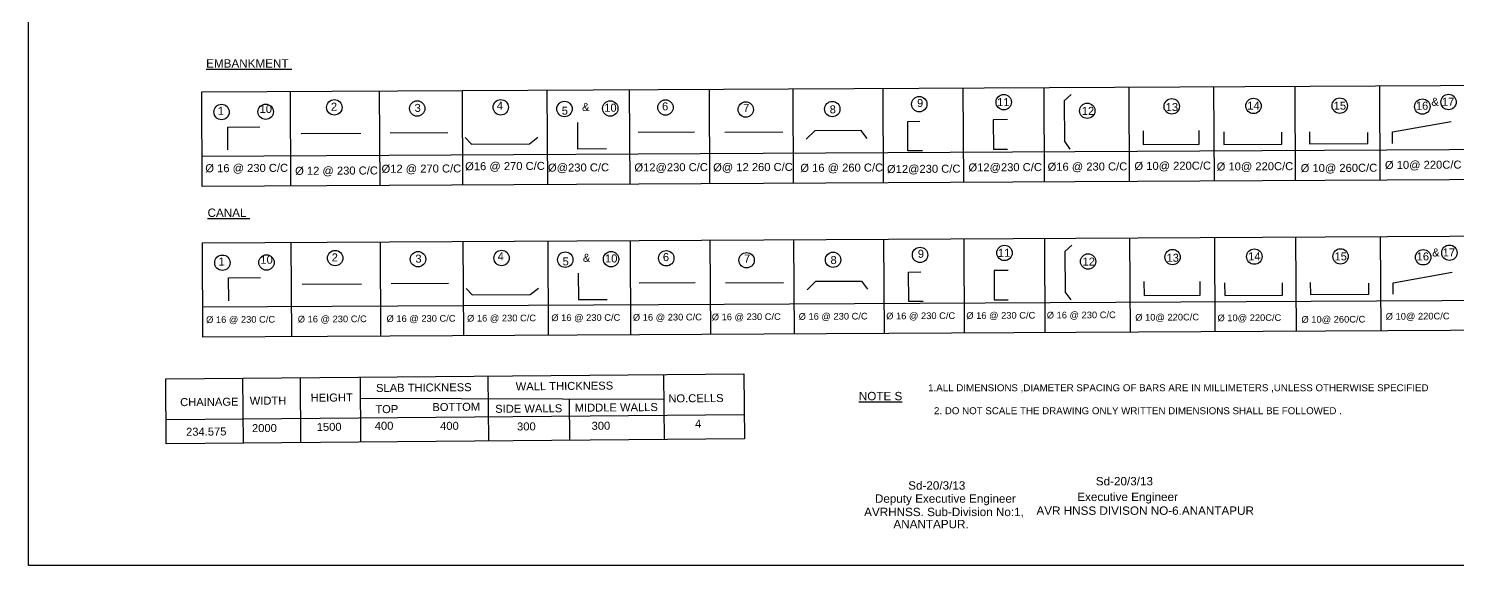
# Model space of a CAD drawing. Header units: millimetres. Extents: x 5124 to 11045679, y 2311 to 37851798.
# Drawn here: x 11023787 to 11028912, y 37845664 to 37847589 of the extents above; entities that cross this region are included whole.
import ezdxf

# ---------------------------------------------------------------- set-up
doc = ezdxf.new("R2010")
doc.units = ezdxf.units.MM
doc.header["$MEASUREMENT"] = 0
doc.layers.add('DIMENSION', color=7, linetype='Continuous')
doc.layers.add('TEXT', color=7, linetype='Continuous')
doc.styles.get("Standard").update_dxf_attribs({"font": 'arial.ttf', "height": 30})

msp = doc.modelspace()

# ---------------------------------------------------------------- linework, layer by layer
at = {"layer": 'Defpoints', "color": 0}
msp.add_lwpolyline([(11023786.8, 37851302), (11031865, 37851302), (11031865, 37845664), (11023786.8, 37845664)], close=True, dxfattribs=at)
at = {"layer": 'DIMENSION', "color": 0}
msp.add_lwpolyline([(11026354.5, 37846117.4), (11024280.6, 37846099.4), (11024278.6, 37846333.3), (11026352.5, 37846351.3)], close=True, dxfattribs=at)
for points in [[(11024554.1, 37846335.7), (11024556.1, 37846101.7)], [(11024760.8, 37846337.5), (11024762.8, 37846103.5)], [(11024975.7, 37846339.4), (11024977.8, 37846105.4)], [(11025434.2, 37846343.4), (11025436.3, 37846109.4)], [(11026064.1, 37846348.8), (11026066.2, 37846114.9)], [(11024976.4, 37846264.3), (11026064.9, 37846259.9)], [(11025725.4, 37846261.3), (11025726.7, 37846111.9)], [(11024279.9, 37846186.8), (11026353.8, 37846204.9)]]:
    msp.add_lwpolyline(points, dxfattribs=at)
at = {"layer": 'TEXT', "color": 0}
for points in [[(11029554.8, 37847050.4), (11024409.6, 37847023), (11024407.8, 37847361.7), (11029553, 37847389.1)], [(11029557.7, 37846510), (11024412.5, 37846482.5), (11024410.7, 37846821.2), (11029555.9, 37846848.7)]]:
    msp.add_lwpolyline(points, close=True, dxfattribs=at)
for points in [[(11024727.7, 37847024.6), (11024725.9, 37847362.8)], [(11025048, 37847026.3), (11025046.2, 37847364.5)], [(11025345.1, 37847027.9), (11025343.2, 37847366)], [(11025649.4, 37847029.5), (11025647.6, 37847367.7)], [(11025944.4, 37847031.1), (11025942.6, 37847369.2)], [(11026230.9, 37847032.6), (11026229.1, 37847370.8)], [(11026531, 37847034.2), (11026529.2, 37847372.4)], [(11026854.1, 37847035.9), (11026852.3, 37847374.1)], [(11027141.5, 37847037.4), (11027139.7, 37847375.6)], [(11027431.1, 37847039), (11027429.3, 37847377.2)], [(11027526.4, 37847353.2), (11027501.6, 37847330.3)], [(11027736.2, 37847040.6), (11027734.4, 37847378.8)], [(11028040.8, 37847042.2), (11028039, 37847380.4)], [(11028331.7, 37847043.8), (11028329.9, 37847382)], [(11028635.4, 37847045.4), (11028633.6, 37847383.6)], [(11027501.6, 37847330.3), (11027502.4, 37847186.1)], [(11025755.6, 37847252.4), (11025756.1, 37847158), (11025859.7, 37847158.6)], [(11026993.5, 37847150.7), (11026941.2, 37847150.4), (11026940.6, 37847256.4), (11026984, 37847256.6)], [(11027297.8, 37847262.5), (11027247.2, 37847262.2), (11027247.7, 37847156.4), (11027298.3, 37847156.6)], [(11028679.2, 37847177.1), (11028679, 37847218.4), (11028890.1, 37847256.2)], [(11024501.9, 37847153.8), (11024501.4, 37847236.1), (11024616.4, 37847236.7)], [(11024764.9, 37847213.4), (11024978.3, 37847214.5)], [(11025084, 37847215.8), (11025290.2, 37847216.9)], [(11025375.4, 37847174.6), (11025353.2, 37847198.1)], [(11025583.2, 37847175.8), (11025613.5, 37847199.2)], [(11025974, 37847217.5), (11026175.4, 37847218.6)], [(11026284.2, 37847217.9), (11026492.2, 37847219)], [(11026608.3, 37847223.4), (11026576.5, 37847192.5)], [(11026608.3, 37847223.4), (11026771.5, 37847224.3)], [(11026771.5, 37847224.3), (11026793.4, 37847195)], [(11027785, 37847222.1), (11027785.3, 37847172.9), (11027986.3, 37847174), (11027986, 37847223.2)], [(11028074.3, 37847218.3), (11028074.6, 37847172.9), (11028282.5, 37847174), (11028282.3, 37847217.4)], [(11028381.7, 37847219.3), (11028382, 37847175.7), (11028591.5, 37847176.8), (11028591.3, 37847216.4)], [(11024406.6, 37847131.2), (11029555, 37847158.6)], [(11025375.4, 37847174.6), (11025583.2, 37847175.8)], [(11027523.3, 37847156.6), (11027502.4, 37847186.1)], [(11027739.1, 37846500.1), (11027737.2, 37846838.3)], [(11028043.7, 37846501.8), (11028041.9, 37846839.9)], [(11028334.6, 37846503.3), (11028332.8, 37846841.5)], [(11028638.3, 37846504.9), (11028636.5, 37846843.1)], [(11024730.6, 37846484.1), (11024728.8, 37846822.3)], [(11025050.9, 37846485.8), (11025049.1, 37846824)], [(11025347.9, 37846487.4), (11025346.1, 37846825.6)], [(11025652.3, 37846489), (11025650.5, 37846827.2)], [(11025947.3, 37846490.6), (11025945.5, 37846828.8)], [(11026233.8, 37846492.1), (11026232, 37846830.3)], [(11026533.9, 37846493.7), (11026532.1, 37846831.9)], [(11026856.9, 37846495.4), (11026855.1, 37846833.6)], [(11027144.4, 37846497), (11027142.6, 37846835.2)], [(11027433.9, 37846498.5), (11027432.1, 37846836.7)], [(11027529.3, 37846812.7), (11027504.5, 37846789.9)], [(11027504.5, 37846789.9), (11027505.3, 37846645.6)], [(11024504.8, 37846613.3), (11024504.3, 37846695.7), (11024619.3, 37846696.3)], [(11025758.5, 37846711.9), (11025759, 37846617.5), (11025862.5, 37846618.1)], [(11026996.4, 37846610.2), (11026944.1, 37846609.9), (11026943.5, 37846715.9), (11026986.9, 37846716.2)], [(11027300.6, 37846722), (11027250.1, 37846721.7), (11027250.6, 37846615.9), (11027301.2, 37846616.2)], [(11028682.1, 37846636.6), (11028681.9, 37846677.9), (11028892.9, 37846715.7)], [(11024767.8, 37846672.9), (11024981.2, 37846674.1)], [(11025086.9, 37846675.3), (11025293.1, 37846676.4)], [(11025378.3, 37846634.2), (11025356.1, 37846657.6)], [(11025378.3, 37846634.2), (11025586.1, 37846635.3)], [(11025586.1, 37846635.3), (11025616.4, 37846658.7)], [(11025976.8, 37846677.1), (11026178.3, 37846678.1)], [(11026287.1, 37846677.5), (11026495.1, 37846678.6)], [(11026611.2, 37846682.9), (11026579.4, 37846652)], [(11026611.2, 37846682.9), (11026774.4, 37846683.8)], [(11026774.4, 37846683.8), (11026796.3, 37846654.5)], [(11027526.2, 37846616.2), (11027505.3, 37846645.6)], [(11027787.9, 37846681.7), (11027788.2, 37846632.5), (11027989.2, 37846633.5), (11027988.9, 37846682.7)], [(11028077.2, 37846677.8), (11028077.5, 37846632.5), (11028285.4, 37846633.6), (11028285.2, 37846676.9)], [(11028384.6, 37846678.8), (11028384.8, 37846635.3), (11028594.4, 37846636.4), (11028594.2, 37846675.9)], [(11024409.5, 37846590.7), (11029557.8, 37846618.1)]]:
    msp.add_lwpolyline(points, dxfattribs=at)
for centre in [(11027284.8, 37847325.1), (11028880.5, 37847325.7), (11024479.1, 37847289.9), (11024637.3, 37847290.8), (11024883.6, 37847306.6), (11025180.9, 37847302.6), (11025480.6, 37847306.7), (11025709.3, 37847300.8), (11025873.5, 37847302.5), (11026071.5, 37847306), (11026359.5, 37847298.8), (11026669.9, 37847300.5), (11026981.9, 37847318), (11027584.6, 37847294.3), (11027887.5, 37847310.2), (11028180.8, 37847311.7), (11028490.1, 37847312.6), (11028786.5, 37847309.4), (11024886.5, 37846766.1), (11025183.8, 37846762.1), (11025483.5, 37846766.3), (11025712.1, 37846760.4), (11025876.3, 37846762.1), (11026074.4, 37846765.5), (11026672.7, 37846760), (11026984.7, 37846777.5), (11027287.7, 37846784.6), (11027890.4, 37846769.7), (11028183.7, 37846771.3), (11028493, 37846772.1), (11028789.3, 37846768.9), (11028883.4, 37846785.3), (11024482, 37846749.5), (11024640.2, 37846750.3), (11026362.4, 37846758.4), (11027587.5, 37846753.8)]:
    msp.add_circle(centre, 27.6, dxfattribs=at)

# ---------------------------------------------------------------- texts
at = {"layer": 'DIMENSION', "color": 0}
for s, height, p in [('%%UNOTE S', 30, (11026765, 37846256.2)), ('1.ALL DIMENSIONS ,DIAMETER SPACING OF BARS ARE IN MILLIMETERS ,UNLESS OTHERWISE SPECIFIED', 25, (11027013.7, 37846288.6)), ('2. DO NOT SCALE THE DRAWING ONLY WRITTEN DIMENSIONS SHALL BE FOLLOWED .', 25, (11027034.6, 37846206.2))]:
    msp.add_text(s, height=height, dxfattribs=at).set_placement(p)
at = {"layer": 'TEXT', "color": 0}
for s, p in [('%%UEMBANKMENT ', (11024423.7, 37847449.2)), ('%%UCANAL ', (11024428.8, 37846913.7)), ('       Sd-20/3/13', (11026860.6, 37845935.7)), ('Sd-20/3/13', (11027615.1, 37845951)), ('Deputy Executive Engineer', (11026822.7, 37845888.7)), ('Executive Engineer ', (11027548.6, 37845894.9)), ('AVRHNSS. Sub-Division No:1,', (11026784.2, 37845840.8)), ('AVR HNSS DIVISON NO-6.ANANTAPUR ', (11027402.3, 37845845.4)), ('ANANTAPUR. ', (11026889.2, 37845797.2))]:
    msp.add_text(s, height=30, dxfattribs=at).set_placement(p)
for s, height, rotation, p in [('1', 28.7, 0.3055, (11024465.4, 37847279.8)), ('10', 28.71, 0.3055, (11024615.4, 37847286.3)), ('2', 28.7, 0.3055, (11024871.4, 37847294.5)), ('3', 28.7, 0.3055, (11025171.5, 37847290.2)), ('4', 28.7, 0.3055, (11025466.7, 37847298.5)), ('5', 28.7, 0.3055, (11025699.5, 37847280.3)), ('&', 28.7, 0.3055, (11025772.2, 37847293.3)), ('10', 28.71, 0.3055, (11025851.7, 37847290.8)), ('6', 28.7, 0.3055, (11026059.2, 37847295.8)), ('7', 28.7, 0.3055, (11026350.3, 37847290.4)), ('8', 28.7, 0.3055, (11026660.6, 37847285.1)), ('9', 28.7, 0.3055, (11026973.8, 37847307.7)), ('11', 28.71, 0.3055, (11027261.1, 37847311)), ('12', 28.71, 0.3055, (11027564.7, 37847279.4)), ('13', 28.71, 0.3055, (11027865.8, 37847293.2)), ('14', 28.71, 0.3055, (11028158.5, 37847298.3)), ('15', 28.71, 0.3055, (11028468.4, 37847298.2)), ('16', 28.71, 0.3055, (11028763.1, 37847298)), ('& 17', 28.71, 0.3055, (11028818.7, 37847312.2)), ('Ø 16 @ 230 C/C', 28.711, 0.3055, (11024420.8, 37847073.8)), ('Ø 12 @ 230 C/C', 28.711, 0.3055, (11024743, 37847064.5)), ('Ø12 @ 270 C/C', 28.711, 0.3055, (11025053, 37847071.8)), ('Ø16 @ 270 C/C', 28.711, 0.3055, (11025352.9, 37847080.9)), ('Ø@230 C/C', 28.71, 0.3055, (11025650.2, 37847076)), ('Ø12@230 C/C', 28.711, 0.3055, (11025960.1, 37847076.7)), ('Ø@ 12 260 C/C ', 28.711, 0.3055, (11026242.5, 37847077.2)), ('Ø 16 @ 260 C/C', 28.711, 0.3055, (11026555.2, 37847075.1)), ('Ø12@230 C/C', 28.711, 0.3055, (11026866.1, 37847071)), ('Ø12@230 C/C', 28.711, 0.3055, (11027158.3, 37847076.8)), ('Ø16 @ 230 C/C', 28.711, 0.3055, (11027442.2, 37847079.1)), ('Ø 10@ 220C/C', 28.711, 0.3055, (11027753.7, 37847082)), ('Ø 10@ 220C/C', 28.711, 0.3055, (11028048.7, 37847080)), ('Ø 10@ 260C/C', 28.711, 0.3055, (11028350, 37847074.3)), ('Ø 10@ 220C/C', 28.711, 0.3055, (11028652.3, 37847085.6)), ('4', 28.7, 0.3055, (11025469.6, 37846758)), ('9', 28.7, 0.3055, (11026976.7, 37846767.2)), ('11', 28.71, 0.3055, (11027263.9, 37846770.5)), ('14', 28.71, 0.3055, (11028161.4, 37846757.8)), ('16', 28.71, 0.3055, (11028766, 37846757.5)), ('& 17', 28.71, 0.3055, (11028821.6, 37846771.8)), ('1', 28.7, 0.3055, (11024468.3, 37846739.4)), ('10', 28.71, 0.3055, (11024618.3, 37846745.8)), ('2', 28.7, 0.3055, (11024874.2, 37846754)), ('3', 28.7, 0.3055, (11025174.4, 37846749.7)), ('5', 28.7, 0.3055, (11025702.4, 37846739.8)), ('&', 28.7, 0.3055, (11025775.1, 37846752.8)), ('10', 28.71, 0.3055, (11025854.6, 37846750.3)), ('6', 28.7, 0.3055, (11026062.1, 37846755.3)), ('7', 28.7, 0.3055, (11026353.2, 37846749.9)), ('8', 28.7, 0.3055, (11026663.5, 37846744.7)), ('12', 28.71, 0.3055, (11027567.6, 37846738.9)), ('13', 28.71, 0.3055, (11027868.7, 37846752.7)), ('15', 28.71, 0.3055, (11028471.3, 37846757.7)), ('Ø 16 @ 230 C/C', 23.926, 0.3055, (11024423.7, 37846533.3)), ('Ø 16 @ 230 C/C', 23.926, 0.3055, (11024752.5, 37846535.1)), ('Ø 16 @ 230 C/C', 23.926, 0.3055, (11025070.9, 37846536.8)), ('Ø 16 @ 230 C/C', 23.926, 0.3055, (11025359.8, 37846538.3)), ('Ø 16 @ 230 C/C', 23.926, 0.3055, (11025662, 37846540)), ('Ø 16 @ 230 C/C', 23.926, 0.3055, (11025954.7, 37846541.5)), ('Ø 16 @ 230 C/C', 23.926, 0.3055, (11026237.6, 37846543)), ('Ø 16 @ 230 C/C', 23.926, 0.3055, (11026549.3, 37846544.7)), ('Ø 16 @ 230 C/C', 23.926, 0.3055, (11026863.2, 37846546.4)), ('Ø 16 @ 230 C/C', 23.926, 0.3055, (11027150.6, 37846547.9)), ('Ø 16 @ 230 C/C', 23.926, 0.3055, (11027439.2, 37846549.4)), ('Ø 10@ 220C/C', 23.926, 0.3055, (11027756.6, 37846541.5)), ('Ø 10@ 220C/C', 23.926, 0.3055, (11028051.6, 37846539.5)), ('Ø 10@ 260C/C', 23.926, 0.3055, (11028352.9, 37846533.9)), ('Ø 10@ 220C/C', 23.926, 0.3055, (11028655.1, 37846545.1)), ('HEIGHT ', 28.68, 0.4985, (11024798.6, 37846250.9)), ('SLAB THICKNESS ', 28.678, 0.4985, (11025033.3, 37846285.9)), ('WALL THICKNESS ', 28.678, 0.4985, (11025534.4, 37846291.6)), ('NO.CELLS ', 28.68, 0.4985, (11026081.9, 37846248.3)), ('CHAINAGE ', 28.68, 0.4985, (11024330.7, 37846235.1)), ('WIDTH', 28.68, 0.4985, (11024580.2, 37846239.9)), ('TOP ', 28.68, 0.4985, (11025030.7, 37846209.8)), ('BOTTOM ', 28.68, 0.4985, (11025235.4, 37846217.4)), ('SIDE WALLS', 28.68, 0.4985, (11025460.8, 37846211.2)), ('MIDDLE WALLS ', 28.678, 0.4985, (11025746, 37846215)), ('1500', 28.68, 0.4985, (11024820.6, 37846146)), ('400', 28.68, 0.4985, (11025028.7, 37846150)), ('400', 28.68, 0.4985, (11025263.2, 37846149.8)), ('300', 28.68, 0.4985, (11025539.2, 37846147.8)), ('300', 28.68, 0.4985, (11025806.5, 37846150.2)), ('4', 28.7, 0.4985, (11026177.6, 37846157.6)), ('234.575', 28.68, 0.4985, (11024351.9, 37846128.8)), ('2000', 28.68, 0.4985, (11024588.4, 37846141.8))]:
    msp.add_text(s, height=height, rotation=rotation, dxfattribs=at).set_placement(p)

doc.saveas('drawing.dxf')
